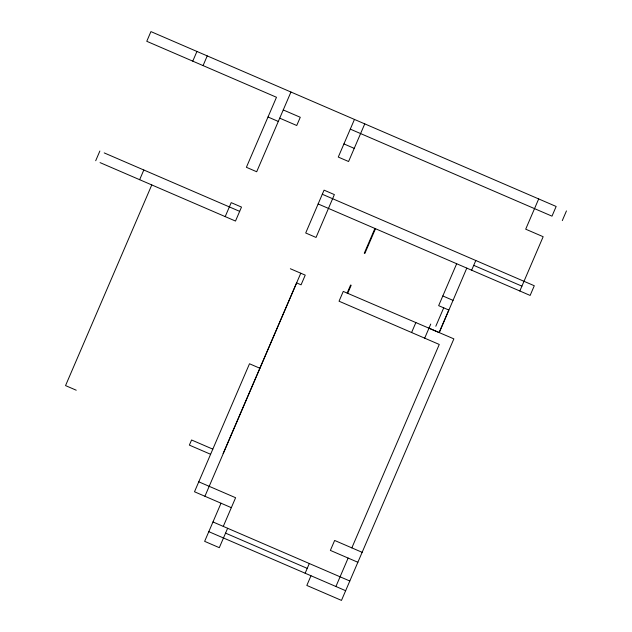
<?xml version="1.0" encoding="UTF-8"?>
<svg xmlns="http://www.w3.org/2000/svg" width="632" height="632" viewBox="0 0 632 632"><rect width="100%" height="100%" fill="white"/><g stroke="black" fill="none" stroke-linecap="round" stroke-linejoin="round"><path stroke-width="0.95" d="M318.133 203.954L305.706 232.987L316.04 237.45L334.368 194.593L324.066 190.153L318.133 203.954L530.13 295.436L534.293 285.743L322.296 194.261M439.287 332.59L466.795 268.11M95.693 160.733L99.864 151.032M139.648 179.693L143.82 170M192.768 61.154L196.939 51.453M151.783 184.931L65.546 385.599L76.235 390.213M203.07 65.594L207.233 55.9M225.197 216.61L231.201 202.643L241.503 207.083L235.499 221.058L100.061 162.614M290.949 92.019L256.687 171.746L246.393 167.298L276.484 97.273L146.766 41.301L150.93 31.6L556.152 206.467L551.989 216.16L350.294 129.125M354.457 119.424L338.278 157.068L348.58 161.516L364.759 123.872M204.918 496.262L296.613 282.899L301.077 284.827L305.24 275.125L290.341 268.742M221.026 503.214L204.642 541.347L219.304 547.675L227.638 528.281M223.278 526.401L235.602 497.716L198.772 481.821M347.142 293.09L350.602 285.032L351.171 285.277L347.711 293.335M374.918 228.46L364.293 253.187L364.862 253.432L375.487 228.705M305.145 573.224L309.309 563.523M411.59 332.519L415.872 322.549M310.991 575.744L306.828 585.445L341.478 600.4L453.871 338.87L343.255 291.423L339.044 301.211L439.264 344.456L351.842 547.873M424.68 338.167L430.748 324.066M456.667 263.742L438.655 305.651L448.783 310.028L439.106 332.543L428.978 328.174M435.811 326.246L443.719 307.839M471.638 270.204L475.809 260.502M335.916 586.504L348.137 558.064M538.693 198.93L525.698 229.179L543.157 236.708L519.828 290.997M562.29 220.608L566.454 210.906M223.112 453.586L300.785 273.222M283.255 109.936L300.271 117.283L296.74 125.507L279.723 118.16M343.934 143.922L354.149 148.33M268.007 116.999L278.309 121.447M473.724 265.353L521.913 286.146M442.827 295.958L453.041 300.366M104.225 152.912L239.662 211.357M259.863 368.243L249.498 363.771L194.498 491.767L231.328 507.662M212.81 449.147L191.575 439.983L189.371 445.118L210.606 454.282M362.144 552.321L334.644 540.455L330.37 550.401L357.87 562.267M212.976 521.953L349.82 581.006M225.553 533.132L307.231 568.373M208.805 531.654L345.649 590.699"/></g></svg>
